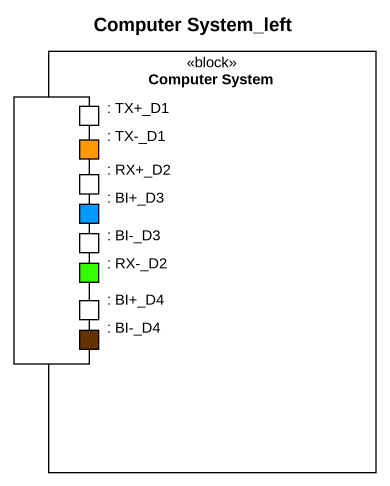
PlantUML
@startuml
title Computer System_left
rectangle "Computer System" as Computer_System <<block>> {
  port " " as port1
  port ": TX+_D1" as TX_D1 #FFFFFF
  port ": RX+_D2" as RX_D2 #FFFFFF
  port ": TX-_D1" as TX_D1_2 #FF9900
  port ": BI-_D3" as BI_D3 #FFFFFF
  port ": BI+_D3" as BI_D3_2 #0099FF
  port ": BI+_D4" as BI_D4 #FFFFFF
  port ": RX-_D2" as RX_D2_2 #33FF00
  port ": BI-_D4" as BI_D4_2 #663300
}
@enduml
